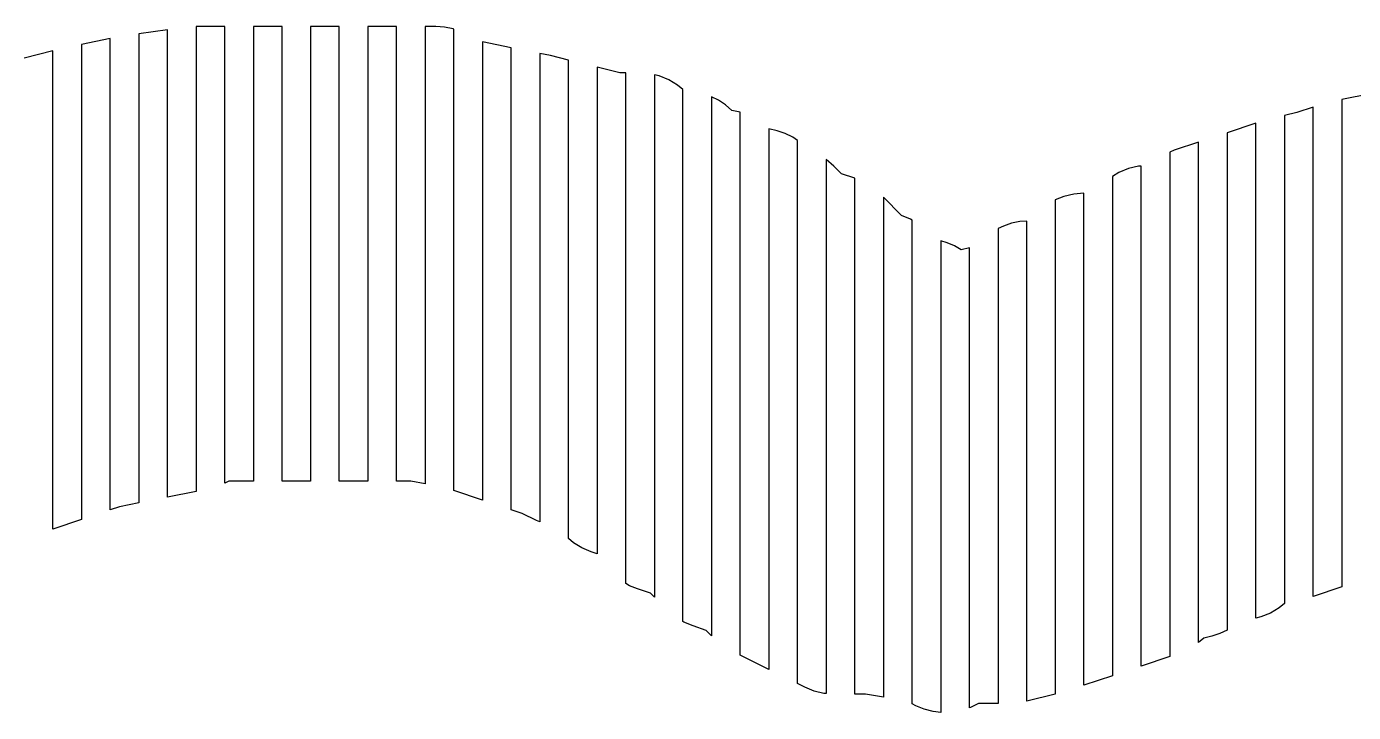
# Model space of a CAD drawing. Header units: millimetres. Extents: x -6 to 1890, y -8 to 898.
# Drawn here: x 733.9 to 919.2, y 466.6 to 562.3 of the extents above; entities that cross this region are included whole.
import ezdxf

# ---------------------------------------------------------------- set-up
doc = ezdxf.new("R2010")
doc.units = ezdxf.units.MM
doc.layers.add('PASSADAS_COMPLETAS', color=1, linetype='CONTINUOUS')
doc.layers.add('PECAS_2D', color=3, linetype='CONTINUOUS')

msp = doc.modelspace()

# ---------------------------------------------------------------- linework, layer by layer
at = {"layer": 'PASSADAS_COMPLETAS'}
msp.add_lwpolyline([(921.578, 552.94), (917.578, 552.14), (917.578, 547.007), (917.578, 545.724), (917.578, 544.441), (917.578, 543.157), (917.578, 541.874), (917.578, 540.591), (917.578, 539.307), (917.578, 538.024), (917.578, 536.741), (917.578, 535.457), (917.578, 534.174), (917.578, 532.891), (917.578, 531.608), (917.578, 530.324), (917.578, 529.041), (917.578, 527.758), (917.578, 494.392), (917.578, 493.109), (917.578, 491.825), (917.578, 490.542), (917.578, 489.259), (917.578, 484.125), (913.578, 482.792), (913.578, 487.947), (913.578, 489.236), (913.578, 490.525), (913.578, 491.813), (913.578, 493.102), (913.578, 526.61), (913.578, 527.898), (913.578, 529.187), (913.578, 530.476), (913.578, 531.765), (913.578, 533.053), (913.578, 534.342), (913.578, 535.631), (913.578, 536.92), (913.578, 538.208), (913.578, 539.497), (913.578, 540.786), (913.578, 542.075), (913.578, 544.652), (913.578, 551.096), (911.328, 550.346), (909.578, 549.908), (909.578, 544.771), (909.578, 543.486), (909.578, 542.202), (909.578, 540.917), (909.578, 539.633), (909.578, 538.348), (909.578, 537.064), (909.578, 535.779), (909.578, 534.495), (909.578, 533.21), (909.578, 531.926), (909.578, 530.642), (909.578, 529.357), (909.578, 528.073), (909.578, 526.788), (909.578, 524.219), (909.578, 492.108), (909.578, 490.823), (909.578, 489.539), (909.578, 488.255), (909.578, 486.97), (909.578, 485.686), (909.578, 481.832), (908.822, 481.2), (907.611, 480.47), (906.294, 479.934), (905.578, 479.766), (905.578, 483.677), (905.578, 484.981), (905.578, 486.284), (905.578, 487.588), (905.578, 488.892), (905.578, 490.195), (905.578, 494.106), (905.578, 524.091), (905.578, 525.394), (905.578, 526.698), (905.578, 528.002), (905.578, 529.305), (905.578, 530.609), (905.578, 531.912), (905.578, 533.216), (905.578, 534.52), (905.578, 535.823), (905.578, 537.127), (905.578, 538.431), (905.578, 539.734), (905.578, 541.038), (905.578, 542.342), (905.578, 543.645), (905.578, 548.86), (901.578, 547.527), (901.578, 542.385), (901.578, 541.1), (901.578, 539.814), (901.578, 538.529), (901.578, 537.244), (901.578, 535.958), (901.578, 534.673), (901.578, 533.388), (901.578, 532.102), (901.578, 530.817), (901.578, 529.531), (901.578, 528.246), (901.578, 526.961), (901.578, 525.675), (901.578, 524.39), (901.578, 521.819), (901.578, 489.685), (901.578, 488.399), (901.578, 487.114), (901.578, 485.829), (901.578, 484.543), (901.578, 483.258), (901.578, 478.116), (900.554, 477.613), (899.461, 477.24), (898.334, 477), (897.578, 476.352), (897.578, 481.526), (897.578, 482.819), (897.578, 484.112), (897.578, 485.406), (897.578, 486.699), (897.578, 520.326), (897.578, 521.62), (897.578, 522.913), (897.578, 524.206), (897.578, 525.5), (897.578, 526.793), (897.578, 528.086), (897.578, 529.38), (897.578, 530.673), (897.578, 531.966), (897.578, 533.26), (897.578, 534.553), (897.578, 535.847), (897.578, 537.14), (897.578, 538.433), (897.578, 539.727), (897.578, 541.02), (897.578, 546.193), (894.192, 545.065), (893.578, 544.807), (893.578, 538.288), (893.578, 535.681), (893.578, 534.377), (893.578, 533.073), (893.578, 531.769), (893.578, 530.466), (893.578, 529.162), (893.578, 527.858), (893.578, 526.554), (893.578, 525.25), (893.578, 523.947), (893.578, 522.643), (893.578, 521.339), (893.578, 520.035), (893.578, 486.136), (893.578, 484.832), (893.578, 483.529), (893.578, 482.225), (893.578, 480.921), (893.578, 479.617), (893.578, 478.313), (893.578, 474.402), (889.578, 473.069), (889.578, 476.946), (889.578, 478.239), (889.578, 479.531), (889.578, 480.824), (889.578, 482.117), (889.578, 483.409), (889.578, 484.702), (889.578, 517.016), (889.578, 518.308), (889.578, 519.601), (889.578, 520.893), (889.578, 522.186), (889.578, 523.478), (889.578, 524.771), (889.578, 526.063), (889.578, 527.356), (889.578, 528.649), (889.578, 529.941), (889.578, 531.234), (889.578, 532.526), (889.578, 533.819), (889.578, 535.111), (889.578, 536.404), (889.578, 537.696), (889.578, 542.867), (889.201, 542.837), (887.804, 542.504), (886.468, 541.951), (885.578, 541.404), (885.578, 536.243), (885.578, 534.953), (885.578, 533.663), (885.578, 532.373), (885.578, 531.082), (885.578, 529.792), (885.578, 528.502), (885.578, 527.212), (885.578, 525.922), (885.578, 524.632), (885.578, 523.341), (885.578, 522.051), (885.578, 520.761), (885.578, 519.471), (885.578, 518.181), (885.578, 516.891), (885.578, 515.601), (885.578, 483.347), (885.578, 482.057), (885.578, 480.766), (885.578, 479.476), (885.578, 478.186), (885.578, 476.896), (885.578, 475.606), (885.578, 471.735), (881.578, 470.402), (881.578, 474.289), (881.578, 475.584), (881.578, 476.88), (881.578, 478.176), (881.578, 479.471), (881.578, 480.767), (881.578, 482.062), (881.578, 514.452), (881.578, 515.748), (881.578, 517.044), (881.578, 518.339), (881.578, 519.635), (881.578, 520.93), (881.578, 522.226), (881.578, 523.522), (881.578, 524.817), (881.578, 526.113), (881.578, 527.408), (881.578, 528.704), (881.578, 530), (881.578, 531.295), (881.578, 532.591), (881.578, 533.886), (881.578, 539.069), (880.153, 538.96), (878.755, 538.626), (877.578, 538.139), (877.578, 531.633), (877.578, 530.332), (877.578, 529.031), (877.578, 527.73), (877.578, 526.429), (877.578, 525.128), (877.578, 523.827), (877.578, 522.526), (877.578, 521.225), (877.578, 519.924), (877.578, 518.622), (877.578, 517.321), (877.578, 516.02), (877.578, 514.719), (877.578, 513.418), (877.578, 512.117), (877.578, 480.891), (877.578, 479.59), (877.578, 478.289), (877.578, 476.988), (877.578, 475.687), (877.578, 474.386), (877.578, 473.085), (877.578, 469.182), (873.578, 468.182), (873.578, 472.047), (873.578, 473.335), (873.578, 474.624), (873.578, 475.912), (873.578, 477.2), (873.578, 478.489), (873.578, 495.237), (873.578, 510.698), (873.578, 511.986), (873.578, 513.274), (873.578, 514.563), (873.578, 515.851), (873.578, 517.139), (873.578, 518.428), (873.578, 519.716), (873.578, 521.004), (873.578, 522.293), (873.578, 523.581), (873.578, 524.87), (873.578, 526.158), (873.578, 527.446), (873.578, 528.735), (873.578, 530.023), (873.578, 535.176), (872.632, 535.115), (871.461, 534.884), (870.321, 534.498), (869.578, 534.131), (869.578, 527.635), (869.578, 526.336), (869.578, 525.037), (869.578, 523.738), (869.578, 522.438), (869.578, 521.139), (869.578, 519.84), (869.578, 518.541), (869.578, 517.242), (869.578, 515.942), (869.578, 514.643), (869.578, 513.344), (869.578, 512.045), (869.578, 510.746), (869.578, 509.446), (869.578, 508.147), (869.578, 478.265), (869.578, 476.966), (869.578, 475.667), (869.578, 474.368), (869.578, 473.069), (869.578, 471.769), (869.578, 467.872), (866.845, 467.872), (865.713, 467.297), (865.578, 467.251), (865.578, 471.105), (865.578, 472.389), (865.578, 473.674), (865.578, 474.958), (865.578, 476.243), (865.578, 477.527), (865.578, 507.071), (865.578, 508.355), (865.578, 509.639), (865.578, 510.924), (865.578, 512.208), (865.578, 513.493), (865.578, 514.777), (865.578, 516.062), (865.578, 517.346), (865.578, 518.631), (865.578, 519.915), (865.578, 521.2), (865.578, 522.484), (865.578, 523.769), (865.578, 525.053), (865.578, 526.338), (865.578, 531.476), (864.452, 531.194), (863.486, 531.727), (862.462, 532.139), (861.578, 532.433), (861.578, 527.271), (861.578, 525.981), (861.578, 524.69), (861.578, 523.399), (861.578, 522.109), (861.578, 520.818), (861.578, 519.528), (861.578, 518.237), (861.578, 516.947), (861.578, 515.656), (861.578, 514.365), (861.578, 513.075), (861.578, 511.784), (861.578, 510.494), (861.578, 509.203), (861.578, 507.913), (861.578, 476.939), (861.578, 475.648), (861.578, 474.358), (861.578, 473.067), (861.578, 471.777), (861.578, 470.486), (861.578, 466.614), (860.534, 466.727), (859.272, 467.053), (858.1, 467.54), (857.578, 467.801), (857.578, 471.695), (857.578, 472.993), (857.578, 474.291), (857.578, 475.589), (857.578, 476.887), (857.578, 478.185), (857.578, 510.636), (857.578, 511.934), (857.578, 513.232), (857.578, 514.53), (857.578, 515.828), (857.578, 517.126), (857.578, 518.424), (857.578, 519.723), (857.578, 521.021), (857.578, 522.319), (857.578, 523.617), (857.578, 524.915), (857.578, 526.213), (857.578, 527.511), (857.578, 528.809), (857.578, 530.107), (857.578, 535.299), (857.354, 535.439), (856.099, 535.983), (853.578, 538.504), (853.578, 533.337), (853.578, 532.045), (853.578, 530.753), (853.578, 529.461), (853.578, 528.169), (853.578, 526.878), (853.578, 525.586), (853.578, 524.294), (853.578, 523.002), (853.578, 521.711), (853.578, 520.419), (853.578, 519.127), (853.578, 517.835), (853.578, 516.543), (853.578, 515.252), (853.578, 513.96), (853.578, 477.79), (853.578, 476.498), (853.578, 475.206), (853.578, 473.914), (853.578, 472.623), (853.578, 471.331), (853.578, 468.747), (851.076, 469.164), (849.578, 469.164), (849.578, 473.022), (849.578, 474.308), (849.578, 475.593), (849.578, 476.879), (849.578, 478.165), (849.578, 479.451), (849.578, 516.739), (849.578, 518.025), (849.578, 519.311), (849.578, 520.596), (849.578, 521.882), (849.578, 523.168), (849.578, 524.454), (849.578, 525.74), (849.578, 527.026), (849.578, 528.311), (849.578, 529.597), (849.578, 530.883), (849.578, 532.169), (849.578, 533.455), (849.578, 534.74), (849.578, 536.026), (849.578, 541.169), (847.696, 541.8), (846.63, 542.867), (845.578, 543.768), (845.578, 538.628), (845.578, 537.343), (845.578, 536.059), (845.578, 534.774), (845.578, 533.489), (845.578, 532.204), (845.578, 530.919), (845.578, 529.634), (845.578, 528.35), (845.578, 527.065), (845.578, 525.78), (845.578, 524.495), (845.578, 523.21), (845.578, 521.926), (845.578, 519.356), (845.578, 480.811), (845.578, 479.526), (845.578, 478.242), (845.578, 476.957), (845.578, 475.672), (845.578, 474.387), (845.578, 473.102), (845.578, 469.248), (845.26, 469.272), (843.887, 469.597), (842.589, 470.125), (841.578, 470.63), (841.578, 475.769), (841.578, 477.054), (841.578, 478.338), (841.578, 479.623), (841.578, 480.907), (841.578, 483.477), (841.578, 522.015), (841.578, 524.584), (841.578, 525.869), (841.578, 527.153), (841.578, 528.438), (841.578, 529.723), (841.578, 531.007), (841.578, 532.292), (841.578, 533.576), (841.578, 534.861), (841.578, 536.146), (841.578, 537.43), (841.578, 538.715), (841.578, 540), (841.578, 541.284), (841.578, 546.423), (840.902, 546.878), (839.843, 547.406), (838.73, 547.791), (837.578, 548.04), (837.578, 542.84), (837.578, 541.539), (837.578, 540.239), (837.578, 538.939), (837.578, 537.639), (837.578, 536.339), (837.578, 535.039), (837.578, 533.738), (837.578, 532.438), (837.578, 531.138), (837.578, 529.838), (837.578, 528.538), (837.578, 527.238), (837.578, 525.937), (837.578, 524.637), (837.578, 484.332), (837.578, 483.032), (837.578, 481.732), (837.578, 480.431), (837.578, 479.131), (837.578, 477.831), (837.578, 472.63), (833.578, 474.63), (833.578, 479.765), (833.578, 481.049), (833.578, 482.333), (833.578, 483.617), (833.578, 484.9), (833.578, 486.184), (833.578, 488.751), (833.578, 525.979), (833.578, 527.263), (833.578, 528.547), (833.578, 529.831), (833.578, 531.114), (833.578, 532.398), (833.578, 533.682), (833.578, 534.966), (833.578, 536.249), (833.578, 537.533), (833.578, 538.817), (833.578, 540.1), (833.578, 541.384), (833.578, 542.668), (833.578, 543.952), (833.578, 545.235), (833.578, 550.37), (832.411, 550.622), (831.53, 551.397), (830.539, 552.061), (829.578, 552.536), (829.578, 547.348), (829.578, 546.051), (829.578, 544.753), (829.578, 543.456), (829.578, 542.159), (829.578, 540.862), (829.578, 539.565), (829.578, 538.268), (829.578, 536.971), (829.578, 535.674), (829.578, 534.377), (829.578, 533.08), (829.578, 531.783), (829.578, 530.486), (829.578, 529.188), (829.578, 488.979), (829.578, 487.682), (829.578, 486.385), (829.578, 485.087), (829.578, 483.79), (829.578, 482.493), (829.578, 481.196), (829.578, 477.305), (828.817, 478.066), (826.977, 478.68), (825.685, 479.224), (825.578, 479.29), (825.578, 484.5), (825.578, 485.802), (825.578, 487.105), (825.578, 488.407), (825.578, 489.71), (825.578, 491.012), (825.578, 492.315), (825.578, 531.388), (825.578, 532.69), (825.578, 533.993), (825.578, 535.295), (825.578, 536.598), (825.578, 537.9), (825.578, 539.202), (825.578, 540.505), (825.578, 541.807), (825.578, 543.11), (825.578, 544.412), (825.578, 545.715), (825.578, 547.017), (825.578, 548.32), (825.578, 553.529), (824.802, 554.178), (823.591, 554.908), (822.274, 555.444), (821.578, 555.607), (821.578, 550.401), (821.578, 549.099), (821.578, 547.798), (821.578, 546.496), (821.578, 545.195), (821.578, 543.893), (821.578, 542.592), (821.578, 541.29), (821.578, 539.988), (821.578, 538.687), (821.578, 537.385), (821.578, 536.084), (821.578, 534.782), (821.578, 533.481), (821.578, 532.179), (821.578, 495.735), (821.578, 494.434), (821.578, 493.132), (821.578, 491.831), (821.578, 490.529), (821.578, 489.228), (821.578, 487.926), (821.578, 486.624), (821.578, 482.72), (821.061, 483.237), (819.221, 483.85), (818.118, 484.3), (817.578, 484.609), (817.578, 491.087), (817.578, 492.383), (817.578, 493.679), (817.578, 494.974), (817.578, 496.27), (817.578, 497.566), (817.578, 498.861), (817.578, 533.846), (817.578, 535.141), (817.578, 536.437), (817.578, 537.733), (817.578, 539.028), (817.578, 540.324), (817.578, 541.62), (817.578, 542.916), (817.578, 544.211), (817.578, 545.507), (817.578, 546.803), (817.578, 548.098), (817.578, 549.394), (817.578, 550.69), (817.578, 551.986), (817.578, 555.873), (816.756, 555.873), (813.578, 556.667), (813.578, 552.749), (813.578, 551.443), (813.578, 550.136), (813.578, 548.83), (813.578, 547.524), (813.578, 546.218), (813.578, 544.912), (813.578, 543.606), (813.578, 542.299), (813.578, 540.993), (813.578, 539.687), (813.578, 538.381), (813.578, 537.075), (813.578, 535.769), (813.578, 534.463), (813.578, 501.809), (813.578, 500.503), (813.578, 499.196), (813.578, 497.89), (813.578, 496.584), (813.578, 495.278), (813.578, 493.972), (813.578, 488.747), (812.758, 489.021), (811.466, 489.565), (810.266, 490.307), (809.578, 490.896), (809.578, 494.748), (809.578, 496.032), (809.578, 497.316), (809.578, 498.6), (809.578, 499.884), (809.578, 501.168), (809.578, 502.453), (809.578, 535.838), (809.578, 537.122), (809.578, 538.406), (809.578, 539.69), (809.578, 540.974), (809.578, 542.258), (809.578, 543.543), (809.578, 544.827), (809.578, 546.111), (809.578, 547.395), (809.578, 548.679), (809.578, 549.963), (809.578, 551.247), (809.578, 552.531), (809.578, 553.815), (809.578, 557.667), (807.079, 558.281), (805.578, 558.582), (805.578, 554.735), (805.578, 553.453), (805.578, 552.171), (805.578, 550.889), (805.578, 549.607), (805.578, 548.325), (805.578, 547.043), (805.578, 545.761), (805.578, 544.479), (805.578, 543.197), (805.578, 541.914), (805.578, 540.632), (805.578, 539.35), (805.578, 538.068), (805.578, 503.452), (805.578, 502.17), (805.578, 500.888), (805.578, 499.606), (805.578, 498.324), (805.578, 497.042), (805.578, 493.195), (805.103, 493.392), (803.096, 494.395), (801.578, 494.902), (801.578, 498.77), (801.578, 500.06), (801.578, 501.35), (801.578, 502.639), (801.578, 503.929), (801.578, 505.218), (801.578, 537.458), (801.578, 538.748), (801.578, 540.038), (801.578, 541.327), (801.578, 542.617), (801.578, 543.906), (801.578, 545.196), (801.578, 546.486), (801.578, 547.775), (801.578, 549.065), (801.578, 550.354), (801.578, 551.644), (801.578, 552.934), (801.578, 554.223), (801.578, 555.513), (801.578, 559.382), (797.578, 560.182), (797.578, 556.266), (797.578, 554.961), (797.578, 553.656), (797.578, 552.351), (797.578, 551.046), (797.578, 549.741), (797.578, 548.436), (797.578, 547.131), (797.578, 545.826), (797.578, 544.521), (797.578, 543.216), (797.578, 541.911), (797.578, 540.606), (797.578, 539.301), (797.578, 506.675), (797.578, 505.37), (797.578, 504.065), (797.578, 502.76), (797.578, 501.455), (797.578, 500.15), (797.578, 496.235), (793.578, 497.568), (793.578, 501.433), (793.578, 502.721), (793.578, 504.009), (793.578, 505.298), (793.578, 506.586), (793.578, 507.874), (793.578, 538.791), (793.578, 540.08), (793.578, 541.368), (793.578, 542.656), (793.578, 543.944), (793.578, 545.232), (793.578, 546.521), (793.578, 547.809), (793.578, 549.097), (793.578, 550.385), (793.578, 551.674), (793.578, 552.962), (793.578, 554.25), (793.578, 555.538), (793.578, 556.826), (793.578, 561.979), (793.494, 562.009), (792.288, 562.255), (791.076, 562.336), (789.578, 562.336), (789.578, 557.124), (789.578, 555.822), (789.578, 554.519), (789.578, 553.216), (789.578, 551.913), (789.578, 550.61), (789.578, 549.307), (789.578, 548.005), (789.578, 546.702), (789.578, 545.399), (789.578, 544.096), (789.578, 542.793), (789.578, 541.49), (789.578, 540.188), (789.578, 507.617), (789.578, 506.314), (789.578, 505.011), (789.578, 503.708), (789.578, 502.405), (789.578, 501.102), (789.578, 498.497), (787.59, 498.894), (785.578, 498.894), (785.578, 502.779), (785.578, 504.073), (785.578, 505.368), (785.578, 506.663), (785.578, 507.957), (785.578, 509.252), (785.578, 540.326), (785.578, 541.62), (785.578, 542.915), (785.578, 544.21), (785.578, 545.504), (785.578, 546.799), (785.578, 548.094), (785.578, 549.389), (785.578, 550.683), (785.578, 551.978), (785.578, 553.273), (785.578, 554.567), (785.578, 555.862), (785.578, 557.157), (785.578, 562.336), (781.578, 562.336), (781.578, 558.452), (781.578, 557.157), (781.578, 555.862), (781.578, 554.567), (781.578, 553.273), (781.578, 551.978), (781.578, 550.683), (781.578, 549.389), (781.578, 548.094), (781.578, 546.799), (781.578, 545.504), (781.578, 544.21), (781.578, 542.915), (781.578, 541.62), (781.578, 540.326), (781.578, 509.252), (781.578, 507.957), (781.578, 506.663), (781.578, 505.368), (781.578, 504.073), (781.578, 502.779), (781.578, 498.894), (777.578, 498.894), (777.578, 502.779), (777.578, 504.073), (777.578, 505.368), (777.578, 506.663), (777.578, 507.957), (777.578, 509.252), (777.578, 540.326), (777.578, 541.62), (777.578, 542.915), (777.578, 544.21), (777.578, 545.504), (777.578, 546.799), (777.578, 548.094), (777.578, 549.389), (777.578, 550.683), (777.578, 551.978), (777.578, 553.273), (777.578, 554.567), (777.578, 555.862), (777.578, 557.157), (777.578, 558.452), (777.578, 562.336), (773.578, 562.336), (773.578, 558.452), (773.578, 557.157), (773.578, 555.862), (773.578, 554.567), (773.578, 553.273), (773.578, 551.978), (773.578, 550.683), (773.578, 549.389), (773.578, 548.094), (773.578, 546.799), (773.578, 545.504), (773.578, 544.21), (773.578, 542.915), (773.578, 541.62), (773.578, 540.326), (773.578, 509.252), (773.578, 507.957), (773.578, 506.663), (773.578, 505.368), (773.578, 504.073), (773.578, 502.779), (773.578, 498.894), (769.578, 498.894), (769.578, 502.779), (769.578, 504.073), (769.578, 505.368), (769.578, 506.663), (769.578, 507.957), (769.578, 509.252), (769.578, 540.326), (769.578, 541.62), (769.578, 542.915), (769.578, 544.21), (769.578, 545.504), (769.578, 546.799), (769.578, 548.094), (769.578, 549.389), (769.578, 550.683), (769.578, 551.978), (769.578, 553.273), (769.578, 554.567), (769.578, 555.862), (769.578, 557.157), (769.578, 558.452), (769.578, 562.336), (765.578, 562.336), (765.578, 558.452), (765.578, 557.157), (765.578, 555.862), (765.578, 554.567), (765.578, 553.273), (765.578, 551.978), (765.578, 550.683), (765.578, 549.389), (765.578, 548.094), (765.578, 546.799), (765.578, 545.504), (765.578, 544.21), (765.578, 542.915), (765.578, 541.62), (765.578, 540.326), (765.578, 509.252), (765.578, 507.957), (765.578, 506.663), (765.578, 505.368), (765.578, 504.073), (765.578, 502.779), (765.578, 498.894), (762.143, 498.894), (761.578, 498.598), (761.578, 502.501), (761.578, 503.801), (761.578, 505.102), (761.578, 506.403), (761.578, 507.704), (761.578, 509.004), (761.578, 540.223), (761.578, 541.524), (761.578, 542.824), (761.578, 544.125), (761.578, 545.426), (761.578, 546.727), (761.578, 548.027), (761.578, 549.328), (761.578, 550.629), (761.578, 551.93), (761.578, 553.23), (761.578, 554.531), (761.578, 555.832), (761.578, 557.133), (761.578, 562.336), (757.578, 562.336), (757.578, 557.144), (757.578, 555.847), (757.578, 554.549), (757.578, 553.251), (757.578, 551.953), (757.578, 550.655), (757.578, 549.357), (757.578, 548.06), (757.578, 546.762), (757.578, 545.464), (757.578, 544.166), (757.578, 542.868), (757.578, 541.57), (757.578, 540.272), (757.578, 538.975), (757.578, 507.826), (757.578, 506.528), (757.578, 505.231), (757.578, 503.933), (757.578, 502.635), (757.578, 501.337), (757.578, 497.444), (753.578, 496.644), (753.578, 501.862), (753.578, 503.166), (753.578, 504.471), (753.578, 505.776), (753.578, 507.08), (753.578, 508.385), (753.578, 538.39), (753.578, 539.695), (753.578, 540.999), (753.578, 542.304), (753.578, 543.608), (753.578, 544.913), (753.578, 546.217), (753.578, 547.522), (753.578, 548.827), (753.578, 550.131), (753.578, 551.436), (753.578, 552.74), (753.578, 554.045), (753.578, 555.35), (753.578, 556.654), (753.578, 561.872), (749.578, 561.301), (749.578, 556.167), (749.578, 554.884), (749.578, 553.6), (749.578, 552.317), (749.578, 551.033), (749.578, 549.75), (749.578, 548.466), (749.578, 547.183), (749.578, 545.899), (749.578, 544.616), (749.578, 543.332), (749.578, 542.049), (749.578, 540.765), (749.578, 539.482), (749.578, 538.198), (749.578, 506.111), (749.578, 504.828), (749.578, 503.544), (749.578, 502.261), (749.578, 500.977), (749.578, 495.844), (746.882, 495.304), (745.578, 494.87), (745.578, 498.739), (745.578, 500.029), (745.578, 501.319), (745.578, 502.609), (745.578, 503.899), (745.578, 505.189), (745.578, 506.479), (745.578, 537.437), (745.578, 538.727), (745.578, 540.016), (745.578, 541.306), (745.578, 542.596), (745.578, 543.886), (745.578, 545.176), (745.578, 546.466), (745.578, 547.756), (745.578, 549.046), (745.578, 550.336), (745.578, 551.626), (745.578, 552.916), (745.578, 554.205), (745.578, 555.495), (745.578, 560.655), (741.578, 559.855), (741.578, 554.654), (741.578, 553.353), (741.578, 552.053), (741.578, 550.752), (741.578, 549.452), (741.578, 548.152), (741.578, 546.851), (741.578, 545.551), (741.578, 544.251), (741.578, 542.95), (741.578, 541.65), (741.578, 540.349), (741.578, 539.049), (741.578, 537.749), (741.578, 536.448), (741.578, 505.24), (741.578, 503.939), (741.578, 502.639), (741.578, 501.339), (741.578, 500.038), (741.578, 498.738), (741.578, 497.437), (741.578, 493.536), (737.578, 492.203), (737.578, 496.053), (737.578, 497.336), (737.578, 498.62), (737.578, 499.903), (737.578, 501.186), (737.578, 502.47), (737.578, 535.836), (737.578, 537.119), (737.578, 538.403), (737.578, 539.686), (737.578, 540.969), (737.578, 542.253), (737.578, 543.536), (737.578, 544.819), (737.578, 546.103), (737.578, 547.386), (737.578, 548.669), (737.578, 549.953), (737.578, 551.236), (737.578, 552.519), (737.578, 553.803), (737.578, 558.936), (733.578, 557.936)], dxfattribs=at)
at = {"layer": 'PECAS_2D'}
msp.add_lwpolyline([(921.578, 552.94), (917.578, 552.14), (917.578, 547.007), (917.578, 545.724), (917.578, 544.441), (917.578, 543.157), (917.578, 541.874), (917.578, 540.591), (917.578, 539.307), (917.578, 538.024), (917.578, 536.741), (917.578, 535.457), (917.578, 534.174), (917.578, 532.891), (917.578, 531.608), (917.578, 530.324), (917.578, 529.041), (917.578, 527.758), (917.578, 494.392), (917.578, 493.109), (917.578, 491.825), (917.578, 490.542), (917.578, 489.259), (917.578, 484.125), (913.578, 482.792), (913.578, 487.947), (913.578, 489.236), (913.578, 490.525), (913.578, 491.813), (913.578, 493.102), (913.578, 526.61), (913.578, 527.898), (913.578, 529.187), (913.578, 530.476), (913.578, 531.765), (913.578, 533.053), (913.578, 534.342), (913.578, 535.631), (913.578, 536.92), (913.578, 538.208), (913.578, 539.497), (913.578, 540.786), (913.578, 542.075), (913.578, 544.652), (913.578, 551.096), (911.328, 550.346), (909.578, 549.908), (909.578, 544.771), (909.578, 543.486), (909.578, 542.202), (909.578, 540.917), (909.578, 539.633), (909.578, 538.348), (909.578, 537.064), (909.578, 535.779), (909.578, 534.495), (909.578, 533.21), (909.578, 531.926), (909.578, 530.642), (909.578, 529.357), (909.578, 528.073), (909.578, 526.788), (909.578, 524.219), (909.578, 492.108), (909.578, 490.823), (909.578, 489.539), (909.578, 488.255), (909.578, 486.97), (909.578, 485.686), (909.578, 481.832), (908.822, 481.2), (907.611, 480.47), (906.294, 479.934), (905.578, 479.766), (905.578, 483.677), (905.578, 484.981), (905.578, 486.284), (905.578, 487.588), (905.578, 488.892), (905.578, 490.195), (905.578, 494.106), (905.578, 524.091), (905.578, 525.394), (905.578, 526.698), (905.578, 528.002), (905.578, 529.305), (905.578, 530.609), (905.578, 531.912), (905.578, 533.216), (905.578, 534.52), (905.578, 535.823), (905.578, 537.127), (905.578, 538.431), (905.578, 539.734), (905.578, 541.038), (905.578, 542.342), (905.578, 543.645), (905.578, 548.86), (901.578, 547.527), (901.578, 542.385), (901.578, 541.1), (901.578, 539.814), (901.578, 538.529), (901.578, 537.244), (901.578, 535.958), (901.578, 534.673), (901.578, 533.388), (901.578, 532.102), (901.578, 530.817), (901.578, 529.531), (901.578, 528.246), (901.578, 526.961), (901.578, 525.675), (901.578, 524.39), (901.578, 521.819), (901.578, 489.685), (901.578, 488.399), (901.578, 487.114), (901.578, 485.829), (901.578, 484.543), (901.578, 483.258), (901.578, 478.116), (900.554, 477.613), (899.461, 477.24), (898.334, 477), (897.578, 476.352), (897.578, 481.526), (897.578, 482.819), (897.578, 484.112), (897.578, 485.406), (897.578, 486.699), (897.578, 520.326), (897.578, 521.62), (897.578, 522.913), (897.578, 524.206), (897.578, 525.5), (897.578, 526.793), (897.578, 528.086), (897.578, 529.38), (897.578, 530.673), (897.578, 531.966), (897.578, 533.26), (897.578, 534.553), (897.578, 535.847), (897.578, 537.14), (897.578, 538.433), (897.578, 539.727), (897.578, 541.02), (897.578, 546.193), (894.192, 545.065), (893.578, 544.807), (893.578, 538.288), (893.578, 535.681), (893.578, 534.377), (893.578, 533.073), (893.578, 531.769), (893.578, 530.466), (893.578, 529.162), (893.578, 527.858), (893.578, 526.554), (893.578, 525.25), (893.578, 523.947), (893.578, 522.643), (893.578, 521.339), (893.578, 520.035), (893.578, 486.136), (893.578, 484.832), (893.578, 483.529), (893.578, 482.225), (893.578, 480.921), (893.578, 479.617), (893.578, 478.313), (893.578, 474.402), (889.578, 473.069), (889.578, 476.946), (889.578, 478.239), (889.578, 479.531), (889.578, 480.824), (889.578, 482.117), (889.578, 483.409), (889.578, 484.702), (889.578, 517.016), (889.578, 518.308), (889.578, 519.601), (889.578, 520.893), (889.578, 522.186), (889.578, 523.478), (889.578, 524.771), (889.578, 526.063), (889.578, 527.356), (889.578, 528.649), (889.578, 529.941), (889.578, 531.234), (889.578, 532.526), (889.578, 533.819), (889.578, 535.111), (889.578, 536.404), (889.578, 537.696), (889.578, 542.867), (889.201, 542.837), (887.804, 542.504), (886.468, 541.951), (885.578, 541.404), (885.578, 536.243), (885.578, 534.953), (885.578, 533.663), (885.578, 532.373), (885.578, 531.082), (885.578, 529.792), (885.578, 528.502), (885.578, 527.212), (885.578, 525.922), (885.578, 524.632), (885.578, 523.341), (885.578, 522.051), (885.578, 520.761), (885.578, 519.471), (885.578, 518.181), (885.578, 516.891), (885.578, 515.601), (885.578, 483.347), (885.578, 482.057), (885.578, 480.766), (885.578, 479.476), (885.578, 478.186), (885.578, 476.896), (885.578, 475.606), (885.578, 471.735), (881.578, 470.402), (881.578, 474.289), (881.578, 475.584), (881.578, 476.88), (881.578, 478.176), (881.578, 479.471), (881.578, 480.767), (881.578, 482.062), (881.578, 514.452), (881.578, 515.748), (881.578, 517.044), (881.578, 518.339), (881.578, 519.635), (881.578, 520.93), (881.578, 522.226), (881.578, 523.522), (881.578, 524.817), (881.578, 526.113), (881.578, 527.408), (881.578, 528.704), (881.578, 530), (881.578, 531.295), (881.578, 532.591), (881.578, 533.886), (881.578, 539.069), (880.153, 538.96), (878.755, 538.626), (877.578, 538.139), (877.578, 531.633), (877.578, 530.332), (877.578, 529.031), (877.578, 527.73), (877.578, 526.429), (877.578, 525.128), (877.578, 523.827), (877.578, 522.526), (877.578, 521.225), (877.578, 519.924), (877.578, 518.622), (877.578, 517.321), (877.578, 516.02), (877.578, 514.719), (877.578, 513.418), (877.578, 512.117), (877.578, 480.891), (877.578, 479.59), (877.578, 478.289), (877.578, 476.988), (877.578, 475.687), (877.578, 474.386), (877.578, 473.085), (877.578, 469.182), (873.578, 468.182), (873.578, 472.047), (873.578, 473.335), (873.578, 474.624), (873.578, 475.912), (873.578, 477.2), (873.578, 478.489), (873.578, 495.237), (873.578, 510.698), (873.578, 511.986), (873.578, 513.274), (873.578, 514.563), (873.578, 515.851), (873.578, 517.139), (873.578, 518.428), (873.578, 519.716), (873.578, 521.004), (873.578, 522.293), (873.578, 523.581), (873.578, 524.87), (873.578, 526.158), (873.578, 527.446), (873.578, 528.735), (873.578, 530.023), (873.578, 535.176), (872.632, 535.115), (871.461, 534.884), (870.321, 534.498), (869.578, 534.131), (869.578, 527.635), (869.578, 526.336), (869.578, 525.037), (869.578, 523.738), (869.578, 522.438), (869.578, 521.139), (869.578, 519.84), (869.578, 518.541), (869.578, 517.242), (869.578, 515.942), (869.578, 514.643), (869.578, 513.344), (869.578, 512.045), (869.578, 510.746), (869.578, 509.446), (869.578, 508.147), (869.578, 478.265), (869.578, 476.966), (869.578, 475.667), (869.578, 474.368), (869.578, 473.069), (869.578, 471.769), (869.578, 467.872), (866.845, 467.872), (865.713, 467.297), (865.578, 467.251), (865.578, 471.105), (865.578, 472.389), (865.578, 473.674), (865.578, 474.958), (865.578, 476.243), (865.578, 477.527), (865.578, 507.071), (865.578, 508.355), (865.578, 509.639), (865.578, 510.924), (865.578, 512.208), (865.578, 513.493), (865.578, 514.777), (865.578, 516.062), (865.578, 517.346), (865.578, 518.631), (865.578, 519.915), (865.578, 521.2), (865.578, 522.484), (865.578, 523.769), (865.578, 525.053), (865.578, 526.338), (865.578, 531.476), (864.452, 531.194), (863.486, 531.727), (862.462, 532.139), (861.578, 532.433), (861.578, 527.271), (861.578, 525.981), (861.578, 524.69), (861.578, 523.399), (861.578, 522.109), (861.578, 520.818), (861.578, 519.528), (861.578, 518.237), (861.578, 516.947), (861.578, 515.656), (861.578, 514.365), (861.578, 513.075), (861.578, 511.784), (861.578, 510.494), (861.578, 509.203), (861.578, 507.913), (861.578, 476.939), (861.578, 475.648), (861.578, 474.358), (861.578, 473.067), (861.578, 471.777), (861.578, 470.486), (861.578, 466.614), (860.534, 466.727), (859.272, 467.053), (858.1, 467.54), (857.578, 467.801), (857.578, 471.695), (857.578, 472.993), (857.578, 474.291), (857.578, 475.589), (857.578, 476.887), (857.578, 478.185), (857.578, 510.636), (857.578, 511.934), (857.578, 513.232), (857.578, 514.53), (857.578, 515.828), (857.578, 517.126), (857.578, 518.424), (857.578, 519.723), (857.578, 521.021), (857.578, 522.319), (857.578, 523.617), (857.578, 524.915), (857.578, 526.213), (857.578, 527.511), (857.578, 528.809), (857.578, 530.107), (857.578, 535.299), (857.354, 535.439), (856.099, 535.983), (853.578, 538.504), (853.578, 533.337), (853.578, 532.045), (853.578, 530.753), (853.578, 529.461), (853.578, 528.169), (853.578, 526.878), (853.578, 525.586), (853.578, 524.294), (853.578, 523.002), (853.578, 521.711), (853.578, 520.419), (853.578, 519.127), (853.578, 517.835), (853.578, 516.543), (853.578, 515.252), (853.578, 513.96), (853.578, 477.79), (853.578, 476.498), (853.578, 475.206), (853.578, 473.914), (853.578, 472.623), (853.578, 471.331), (853.578, 468.747), (851.076, 469.164), (849.578, 469.164), (849.578, 473.022), (849.578, 474.308), (849.578, 475.593), (849.578, 476.879), (849.578, 478.165), (849.578, 479.451), (849.578, 516.739), (849.578, 518.025), (849.578, 519.311), (849.578, 520.596), (849.578, 521.882), (849.578, 523.168), (849.578, 524.454), (849.578, 525.74), (849.578, 527.026), (849.578, 528.311), (849.578, 529.597), (849.578, 530.883), (849.578, 532.169), (849.578, 533.455), (849.578, 534.74), (849.578, 536.026), (849.578, 541.169), (847.696, 541.8), (846.63, 542.867), (845.578, 543.768), (845.578, 538.628), (845.578, 537.343), (845.578, 536.059), (845.578, 534.774), (845.578, 533.489), (845.578, 532.204), (845.578, 530.919), (845.578, 529.634), (845.578, 528.35), (845.578, 527.065), (845.578, 525.78), (845.578, 524.495), (845.578, 523.21), (845.578, 521.926), (845.578, 519.356), (845.578, 480.811), (845.578, 479.526), (845.578, 478.242), (845.578, 476.957), (845.578, 475.672), (845.578, 474.387), (845.578, 473.102), (845.578, 469.248), (845.26, 469.272), (843.887, 469.597), (842.589, 470.125), (841.578, 470.63), (841.578, 475.769), (841.578, 477.054), (841.578, 478.338), (841.578, 479.623), (841.578, 480.907), (841.578, 483.477), (841.578, 522.015), (841.578, 524.584), (841.578, 525.869), (841.578, 527.153), (841.578, 528.438), (841.578, 529.723), (841.578, 531.007), (841.578, 532.292), (841.578, 533.576), (841.578, 534.861), (841.578, 536.146), (841.578, 537.43), (841.578, 538.715), (841.578, 540), (841.578, 541.284), (841.578, 546.423), (840.902, 546.878), (839.843, 547.406), (838.73, 547.791), (837.578, 548.04), (837.578, 542.84), (837.578, 541.539), (837.578, 540.239), (837.578, 538.939), (837.578, 537.639), (837.578, 536.339), (837.578, 535.039), (837.578, 533.738), (837.578, 532.438), (837.578, 531.138), (837.578, 529.838), (837.578, 528.538), (837.578, 527.238), (837.578, 525.937), (837.578, 524.637), (837.578, 484.332), (837.578, 483.032), (837.578, 481.732), (837.578, 480.431), (837.578, 479.131), (837.578, 477.831), (837.578, 472.63), (833.578, 474.63), (833.578, 479.765), (833.578, 481.049), (833.578, 482.333), (833.578, 483.617), (833.578, 484.9), (833.578, 486.184), (833.578, 488.751), (833.578, 525.979), (833.578, 527.263), (833.578, 528.547), (833.578, 529.831), (833.578, 531.114), (833.578, 532.398), (833.578, 533.682), (833.578, 534.966), (833.578, 536.249), (833.578, 537.533), (833.578, 538.817), (833.578, 540.1), (833.578, 541.384), (833.578, 542.668), (833.578, 543.952), (833.578, 545.235), (833.578, 550.37), (832.411, 550.622), (831.53, 551.397), (830.539, 552.061), (829.578, 552.536), (829.578, 547.348), (829.578, 546.051), (829.578, 544.753), (829.578, 543.456), (829.578, 542.159), (829.578, 540.862), (829.578, 539.565), (829.578, 538.268), (829.578, 536.971), (829.578, 535.674), (829.578, 534.377), (829.578, 533.08), (829.578, 531.783), (829.578, 530.486), (829.578, 529.188), (829.578, 488.979), (829.578, 487.682), (829.578, 486.385), (829.578, 485.087), (829.578, 483.79), (829.578, 482.493), (829.578, 481.196), (829.578, 477.305), (828.817, 478.066), (826.977, 478.68), (825.685, 479.224), (825.578, 479.29), (825.578, 484.5), (825.578, 485.802), (825.578, 487.105), (825.578, 488.407), (825.578, 489.71), (825.578, 491.012), (825.578, 492.315), (825.578, 531.388), (825.578, 532.69), (825.578, 533.993), (825.578, 535.295), (825.578, 536.598), (825.578, 537.9), (825.578, 539.202), (825.578, 540.505), (825.578, 541.807), (825.578, 543.11), (825.578, 544.412), (825.578, 545.715), (825.578, 547.017), (825.578, 548.32), (825.578, 553.529), (824.802, 554.178), (823.591, 554.908), (822.274, 555.444), (821.578, 555.607), (821.578, 550.401), (821.578, 549.099), (821.578, 547.798), (821.578, 546.496), (821.578, 545.195), (821.578, 543.893), (821.578, 542.592), (821.578, 541.29), (821.578, 539.988), (821.578, 538.687), (821.578, 537.385), (821.578, 536.084), (821.578, 534.782), (821.578, 533.481), (821.578, 532.179), (821.578, 495.735), (821.578, 494.434), (821.578, 493.132), (821.578, 491.831), (821.578, 490.529), (821.578, 489.228), (821.578, 487.926), (821.578, 486.624), (821.578, 482.72), (821.061, 483.237), (819.221, 483.85), (818.118, 484.3), (817.578, 484.609), (817.578, 491.087), (817.578, 492.383), (817.578, 493.679), (817.578, 494.974), (817.578, 496.27), (817.578, 497.566), (817.578, 498.861), (817.578, 533.846), (817.578, 535.141), (817.578, 536.437), (817.578, 537.733), (817.578, 539.028), (817.578, 540.324), (817.578, 541.62), (817.578, 542.916), (817.578, 544.211), (817.578, 545.507), (817.578, 546.803), (817.578, 548.098), (817.578, 549.394), (817.578, 550.69), (817.578, 551.986), (817.578, 555.873), (816.756, 555.873), (813.578, 556.667), (813.578, 552.749), (813.578, 551.443), (813.578, 550.136), (813.578, 548.83), (813.578, 547.524), (813.578, 546.218), (813.578, 544.912), (813.578, 543.606), (813.578, 542.299), (813.578, 540.993), (813.578, 539.687), (813.578, 538.381), (813.578, 537.075), (813.578, 535.769), (813.578, 534.463), (813.578, 501.809), (813.578, 500.503), (813.578, 499.196), (813.578, 497.89), (813.578, 496.584), (813.578, 495.278), (813.578, 493.972), (813.578, 488.747), (812.758, 489.021), (811.466, 489.565), (810.266, 490.307), (809.578, 490.896), (809.578, 494.748), (809.578, 496.032), (809.578, 497.316), (809.578, 498.6), (809.578, 499.884), (809.578, 501.168), (809.578, 502.453), (809.578, 535.838), (809.578, 537.122), (809.578, 538.406), (809.578, 539.69), (809.578, 540.974), (809.578, 542.258), (809.578, 543.543), (809.578, 544.827), (809.578, 546.111), (809.578, 547.395), (809.578, 548.679), (809.578, 549.963), (809.578, 551.247), (809.578, 552.531), (809.578, 553.815), (809.578, 557.667), (807.079, 558.281), (805.578, 558.582), (805.578, 554.735), (805.578, 553.453), (805.578, 552.171), (805.578, 550.889), (805.578, 549.607), (805.578, 548.325), (805.578, 547.043), (805.578, 545.761), (805.578, 544.479), (805.578, 543.197), (805.578, 541.914), (805.578, 540.632), (805.578, 539.35), (805.578, 538.068), (805.578, 503.452), (805.578, 502.17), (805.578, 500.888), (805.578, 499.606), (805.578, 498.324), (805.578, 497.042), (805.578, 493.195), (805.103, 493.392), (803.096, 494.395), (801.578, 494.902), (801.578, 498.77), (801.578, 500.06), (801.578, 501.35), (801.578, 502.639), (801.578, 503.929), (801.578, 505.218), (801.578, 537.458), (801.578, 538.748), (801.578, 540.038), (801.578, 541.327), (801.578, 542.617), (801.578, 543.906), (801.578, 545.196), (801.578, 546.486), (801.578, 547.775), (801.578, 549.065), (801.578, 550.354), (801.578, 551.644), (801.578, 552.934), (801.578, 554.223), (801.578, 555.513), (801.578, 559.382), (797.578, 560.182), (797.578, 556.266), (797.578, 554.961), (797.578, 553.656), (797.578, 552.351), (797.578, 551.046), (797.578, 549.741), (797.578, 548.436), (797.578, 547.131), (797.578, 545.826), (797.578, 544.521), (797.578, 543.216), (797.578, 541.911), (797.578, 540.606), (797.578, 539.301), (797.578, 506.675), (797.578, 505.37), (797.578, 504.065), (797.578, 502.76), (797.578, 501.455), (797.578, 500.15), (797.578, 496.235), (793.578, 497.568), (793.578, 501.433), (793.578, 502.721), (793.578, 504.009), (793.578, 505.298), (793.578, 506.586), (793.578, 507.874), (793.578, 538.791), (793.578, 540.08), (793.578, 541.368), (793.578, 542.656), (793.578, 543.944), (793.578, 545.232), (793.578, 546.521), (793.578, 547.809), (793.578, 549.097), (793.578, 550.385), (793.578, 551.674), (793.578, 552.962), (793.578, 554.25), (793.578, 555.538), (793.578, 556.826), (793.578, 561.979), (793.494, 562.009), (792.288, 562.255), (791.076, 562.336), (789.578, 562.336), (789.578, 557.124), (789.578, 555.822), (789.578, 554.519), (789.578, 553.216), (789.578, 551.913), (789.578, 550.61), (789.578, 549.307), (789.578, 548.005), (789.578, 546.702), (789.578, 545.399), (789.578, 544.096), (789.578, 542.793), (789.578, 541.49), (789.578, 540.188), (789.578, 507.617), (789.578, 506.314), (789.578, 505.011), (789.578, 503.708), (789.578, 502.405), (789.578, 501.102), (789.578, 498.497), (787.59, 498.894), (785.578, 498.894), (785.578, 502.779), (785.578, 504.073), (785.578, 505.368), (785.578, 506.663), (785.578, 507.957), (785.578, 509.252), (785.578, 540.326), (785.578, 541.62), (785.578, 542.915), (785.578, 544.21), (785.578, 545.504), (785.578, 546.799), (785.578, 548.094), (785.578, 549.389), (785.578, 550.683), (785.578, 551.978), (785.578, 553.273), (785.578, 554.567), (785.578, 555.862), (785.578, 557.157), (785.578, 562.336), (781.578, 562.336), (781.578, 558.452), (781.578, 557.157), (781.578, 555.862), (781.578, 554.567), (781.578, 553.273), (781.578, 551.978), (781.578, 550.683), (781.578, 549.389), (781.578, 548.094), (781.578, 546.799), (781.578, 545.504), (781.578, 544.21), (781.578, 542.915), (781.578, 541.62), (781.578, 540.326), (781.578, 509.252), (781.578, 507.957), (781.578, 506.663), (781.578, 505.368), (781.578, 504.073), (781.578, 502.779), (781.578, 498.894), (777.578, 498.894), (777.578, 502.779), (777.578, 504.073), (777.578, 505.368), (777.578, 506.663), (777.578, 507.957), (777.578, 509.252), (777.578, 540.326), (777.578, 541.62), (777.578, 542.915), (777.578, 544.21), (777.578, 545.504), (777.578, 546.799), (777.578, 548.094), (777.578, 549.389), (777.578, 550.683), (777.578, 551.978), (777.578, 553.273), (777.578, 554.567), (777.578, 555.862), (777.578, 557.157), (777.578, 558.452), (777.578, 562.336), (773.578, 562.336), (773.578, 558.452), (773.578, 557.157), (773.578, 555.862), (773.578, 554.567), (773.578, 553.273), (773.578, 551.978), (773.578, 550.683), (773.578, 549.389), (773.578, 548.094), (773.578, 546.799), (773.578, 545.504), (773.578, 544.21), (773.578, 542.915), (773.578, 541.62), (773.578, 540.326), (773.578, 509.252), (773.578, 507.957), (773.578, 506.663), (773.578, 505.368), (773.578, 504.073), (773.578, 502.779), (773.578, 498.894), (769.578, 498.894), (769.578, 502.779), (769.578, 504.073), (769.578, 505.368), (769.578, 506.663), (769.578, 507.957), (769.578, 509.252), (769.578, 540.326), (769.578, 541.62), (769.578, 542.915), (769.578, 544.21), (769.578, 545.504), (769.578, 546.799), (769.578, 548.094), (769.578, 549.389), (769.578, 550.683), (769.578, 551.978), (769.578, 553.273), (769.578, 554.567), (769.578, 555.862), (769.578, 557.157), (769.578, 558.452), (769.578, 562.336), (765.578, 562.336), (765.578, 558.452), (765.578, 557.157), (765.578, 555.862), (765.578, 554.567), (765.578, 553.273), (765.578, 551.978), (765.578, 550.683), (765.578, 549.389), (765.578, 548.094), (765.578, 546.799), (765.578, 545.504), (765.578, 544.21), (765.578, 542.915), (765.578, 541.62), (765.578, 540.326), (765.578, 509.252), (765.578, 507.957), (765.578, 506.663), (765.578, 505.368), (765.578, 504.073), (765.578, 502.779), (765.578, 498.894), (762.143, 498.894), (761.578, 498.598), (761.578, 502.501), (761.578, 503.801), (761.578, 505.102), (761.578, 506.403), (761.578, 507.704), (761.578, 509.004), (761.578, 540.223), (761.578, 541.524), (761.578, 542.824), (761.578, 544.125), (761.578, 545.426), (761.578, 546.727), (761.578, 548.027), (761.578, 549.328), (761.578, 550.629), (761.578, 551.93), (761.578, 553.23), (761.578, 554.531), (761.578, 555.832), (761.578, 557.133), (761.578, 562.336), (757.578, 562.336), (757.578, 557.144), (757.578, 555.847), (757.578, 554.549), (757.578, 553.251), (757.578, 551.953), (757.578, 550.655), (757.578, 549.357), (757.578, 548.06), (757.578, 546.762), (757.578, 545.464), (757.578, 544.166), (757.578, 542.868), (757.578, 541.57), (757.578, 540.272), (757.578, 538.975), (757.578, 507.826), (757.578, 506.528), (757.578, 505.231), (757.578, 503.933), (757.578, 502.635), (757.578, 501.337), (757.578, 497.444), (753.578, 496.644), (753.578, 501.862), (753.578, 503.166), (753.578, 504.471), (753.578, 505.776), (753.578, 507.08), (753.578, 508.385), (753.578, 538.39), (753.578, 539.695), (753.578, 540.999), (753.578, 542.304), (753.578, 543.608), (753.578, 544.913), (753.578, 546.217), (753.578, 547.522), (753.578, 548.827), (753.578, 550.131), (753.578, 551.436), (753.578, 552.74), (753.578, 554.045), (753.578, 555.35), (753.578, 556.654), (753.578, 561.872), (749.578, 561.301), (749.578, 556.167), (749.578, 554.884), (749.578, 553.6), (749.578, 552.317), (749.578, 551.033), (749.578, 549.75), (749.578, 548.466), (749.578, 547.183), (749.578, 545.899), (749.578, 544.616), (749.578, 543.332), (749.578, 542.049), (749.578, 540.765), (749.578, 539.482), (749.578, 538.198), (749.578, 506.111), (749.578, 504.828), (749.578, 503.544), (749.578, 502.261), (749.578, 500.977), (749.578, 495.844), (746.882, 495.304), (745.578, 494.87), (745.578, 498.739), (745.578, 500.029), (745.578, 501.319), (745.578, 502.609), (745.578, 503.899), (745.578, 505.189), (745.578, 506.479), (745.578, 537.437), (745.578, 538.727), (745.578, 540.016), (745.578, 541.306), (745.578, 542.596), (745.578, 543.886), (745.578, 545.176), (745.578, 546.466), (745.578, 547.756), (745.578, 549.046), (745.578, 550.336), (745.578, 551.626), (745.578, 552.916), (745.578, 554.205), (745.578, 555.495), (745.578, 560.655), (741.578, 559.855), (741.578, 554.654), (741.578, 553.353), (741.578, 552.053), (741.578, 550.752), (741.578, 549.452), (741.578, 548.152), (741.578, 546.851), (741.578, 545.551), (741.578, 544.251), (741.578, 542.95), (741.578, 541.65), (741.578, 540.349), (741.578, 539.049), (741.578, 537.749), (741.578, 536.448), (741.578, 505.24), (741.578, 503.939), (741.578, 502.639), (741.578, 501.339), (741.578, 500.038), (741.578, 498.738), (741.578, 497.437), (741.578, 493.536), (737.578, 492.203), (737.578, 496.053), (737.578, 497.336), (737.578, 498.62), (737.578, 499.903), (737.578, 501.186), (737.578, 502.47), (737.578, 535.836), (737.578, 537.119), (737.578, 538.403), (737.578, 539.686), (737.578, 540.969), (737.578, 542.253), (737.578, 543.536), (737.578, 544.819), (737.578, 546.103), (737.578, 547.386), (737.578, 548.669), (737.578, 549.953), (737.578, 551.236), (737.578, 552.519), (737.578, 553.803), (737.578, 558.936), (733.578, 557.936)], dxfattribs=at)

doc.saveas('drawing.dxf')
